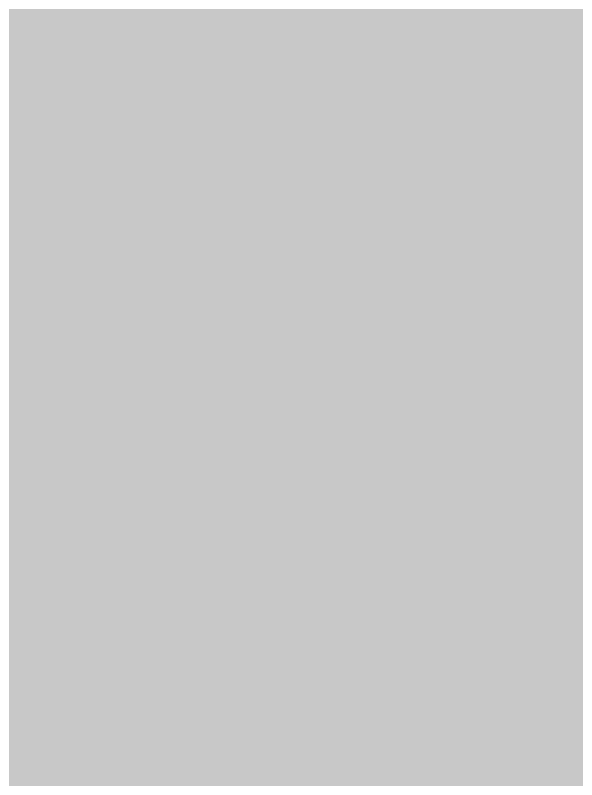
# Model space of a CAD drawing. Header units: inches. Extents: x -2 to 289, y -4 to 187.
# Drawn here: x 24.9243 to 25.2678, y 26.8163 to 27.2839 of the extents above; entities that cross this region are included whole.
import ezdxf

# ---------------------------------------------------------------- set-up
doc = ezdxf.new("R2010")
doc.units = ezdxf.units.IN
for name, color, linetype in [('Bottom Layer', 5, 'Continuous'), ('Drill Drawing', 1, 'Continuous'), ('Layer 1', 16, 'Continuous'), ('Layer 2', 76, 'Continuous'), ('Top Layer', 1, 'Continuous'), ('Via Holes', 16, 'Continuous')]:
    doc.layers.add(name, color=color, linetype=linetype)

msp = doc.modelspace()

# ---------------------------------------------------------------- hatches: boundary and pattern name
at = {"layer": 'Bottom Layer'}
h = msp.add_hatch(color=5, dxfattribs=at)
edge = h.paths.add_edge_path()
edge.add_arc((24.956, 27.1018), 0.3, 0, 360)
at = {"layer": 'Layer 1'}
h = msp.add_hatch(color=16, dxfattribs=at)
edge = h.paths.add_edge_path()
edge.add_arc((24.956, 27.1018), 0.3, 0, 360)
at = {"layer": 'Layer 2'}
h = msp.add_hatch(color=76, dxfattribs=at)
edge = h.paths.add_edge_path()
edge.add_arc((24.956, 27.1018), 0.3, 0, 360)
at = {"layer": 'Top Layer'}
h = msp.add_hatch(color=1, dxfattribs=at)
edge = h.paths.add_edge_path()
edge.add_arc((24.956, 27.1018), 0.3, 0, 360)
at = {"layer": 'Via Holes'}
h = msp.add_hatch(color=7, dxfattribs=at)
edge = h.paths.add_edge_path()
edge.add_arc((24.956, 27.1018), 0.15, 0, 360)

# ---------------------------------------------------------------- linework, layer by layer
at = {"layer": 'Bottom Layer', "const_width": 1.016}
msp.add_lwpolyline([(24.956, 26.162), (24.956, 27.1018)], dxfattribs=at)
at = {"layer": 'Bottom Layer', "const_width": 0.508}
msp.add_lwpolyline([(24.702, 27.1018, 1), (25.21, 27.1018, 1)], format="xyb", close=True, dxfattribs=at)
at = {"layer": 'Drill Drawing', "const_width": 0.0508}
for points in [[(24.702, 27.3558), (24.956, 27.2288)], [(24.956, 27.2288), (25.21, 27.3558)], [(25.083, 27.1018), (25.21, 27.3558)], [(24.8036, 27.2542), (24.956, 27.178)], [(24.956, 27.178), (25.1084, 27.2542)], [(25.0322, 27.1018), (25.1084, 27.2542)], [(25.0322, 27.1018), (25.1084, 26.9494)], [(25.083, 27.1018), (25.21, 26.8478)], [(24.8036, 26.9494), (24.956, 27.0256)], [(24.956, 27.0256), (25.1084, 26.9494)], [(24.702, 26.8478), (24.956, 26.9748)], [(24.956, 26.9748), (25.21, 26.8478)]]:
    msp.add_lwpolyline(points, dxfattribs=at)
at = {"layer": 'Drill Drawing', "const_width": 0.0254}
for points in [[(25.0957, 27.2542, 1), (25.1211, 27.2542, 1)], [(25.0957, 27.2542, 1), (25.1211, 27.2542, 1)], [(24.9433, 27.2288, 1), (24.9687, 27.2288, 1)], [(24.9433, 27.2288, 1), (24.9687, 27.2288, 1)], [(24.9433, 27.178, 1), (24.9687, 27.178, 1)], [(24.9433, 27.178, 1), (24.9687, 27.178, 1)], [(25.0195, 27.1018, 1), (25.0449, 27.1018, 1)], [(25.0195, 27.1018, 1), (25.0449, 27.1018, 1)], [(25.0703, 27.1018, 1), (25.0957, 27.1018, 1)], [(25.0703, 27.1018, 1), (25.0957, 27.1018, 1)], [(24.9433, 27.0256, 1), (24.9687, 27.0256, 1)], [(24.9433, 27.0256, 1), (24.9687, 27.0256, 1)], [(24.9433, 26.9748, 1), (24.9687, 26.9748, 1)], [(24.9433, 26.9748, 1), (24.9687, 26.9748, 1)], [(25.0957, 26.9494, 1), (25.1211, 26.9494, 1)], [(25.0957, 26.9494, 1), (25.1211, 26.9494, 1)], [(25.1973, 26.8478, 1), (25.2227, 26.8478, 1)], [(25.1973, 26.8478, 1), (25.2227, 26.8478, 1)]]:
    msp.add_lwpolyline(points, format="xyb", close=True, dxfattribs=at)
at = {"layer": 'Top Layer', "const_width": 1.016}
for points in [[(24.956, 27.1018), (24.956, 32.05644)], [(24.956, 26.162), (24.956, 27.1018)]]:
    msp.add_lwpolyline(points, dxfattribs=at)
at = {"layer": 'Top Layer', "const_width": 0.508}
msp.add_lwpolyline([(24.702, 27.1018, 1), (25.21, 27.1018, 1)], format="xyb", close=True, dxfattribs=at)
msp.add_lwpolyline([(24.702, 27.1018, 1), (25.21, 27.1018, 1)], format="xyb", close=True, dxfattribs=at)

doc.saveas('drawing.dxf')
